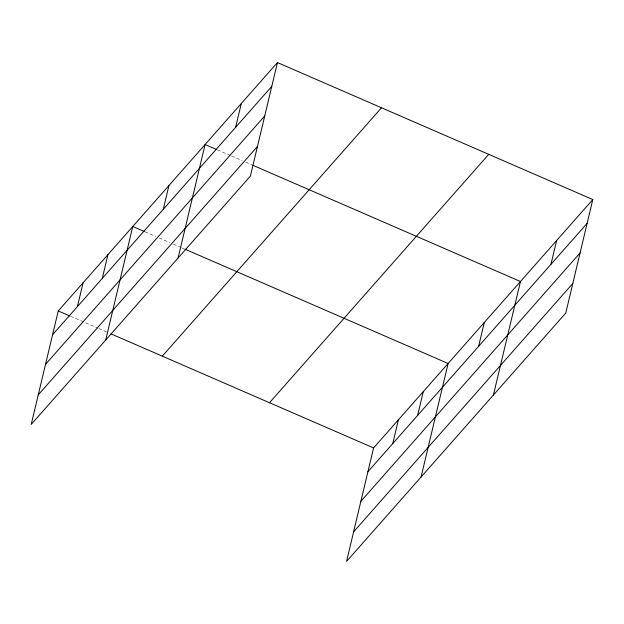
<?xml version="1.0" encoding="UTF-8"?>
<svg xmlns="http://www.w3.org/2000/svg" width="624" height="624" viewBox="0 0 624 624"><rect width="100%" height="100%" fill="white"/><g stroke="black" fill="none" stroke-linecap="round" stroke-linejoin="round"><path stroke-width="0.47" stroke-dasharray="3.12 2.34" d="M217.456 149.893L230.685 155.641M231.566 156.023L242.151 160.618M245.677 162.154L251.854 164.837M145.119 231.863L155.704 236.457M159.229 237.986L169.814 242.588M173.339 244.117L181.28 247.564M182.161 247.954L183.924 248.719M70.59 316.313L97.929 328.185M98.81 328.567L107.624 332.397"/><path stroke-width="0.94" d="M277.446 62.564L58.243 310.947L31.2 424.445L250.411 176.062L277.446 62.564L592.8 199.555L565.757 313.053L346.554 561.436L373.589 447.938L592.8 199.555M77.415 306.587L83.086 282.797M102.258 278.437L107.929 254.647M105.729 339.994L132.772 226.496L144.238 231.481M163.27 209.305L168.94 185.515M178.074 258.032L205.109 144.534L216.575 149.51M235.615 127.343L241.277 103.545M392.769 443.578L398.432 419.788M417.612 415.428L423.275 391.638M421.083 476.986L448.118 363.488L184.805 249.101M478.624 346.297L484.294 322.499M493.42 395.023L520.463 281.518L252.736 165.22M550.961 264.326L556.631 240.536M52.572 334.737L271.783 86.354M45.521 364.346L264.732 115.963M38.251 394.844L257.462 146.461M162.302 356.156L381.514 107.773M269.521 402.73L488.732 154.346M367.918 471.728L587.129 223.345M360.867 501.329L580.078 252.946M353.605 531.835L572.816 283.452M58.243 310.947L69.701 315.923M111.158 333.934L373.589 447.938"/></g></svg>
